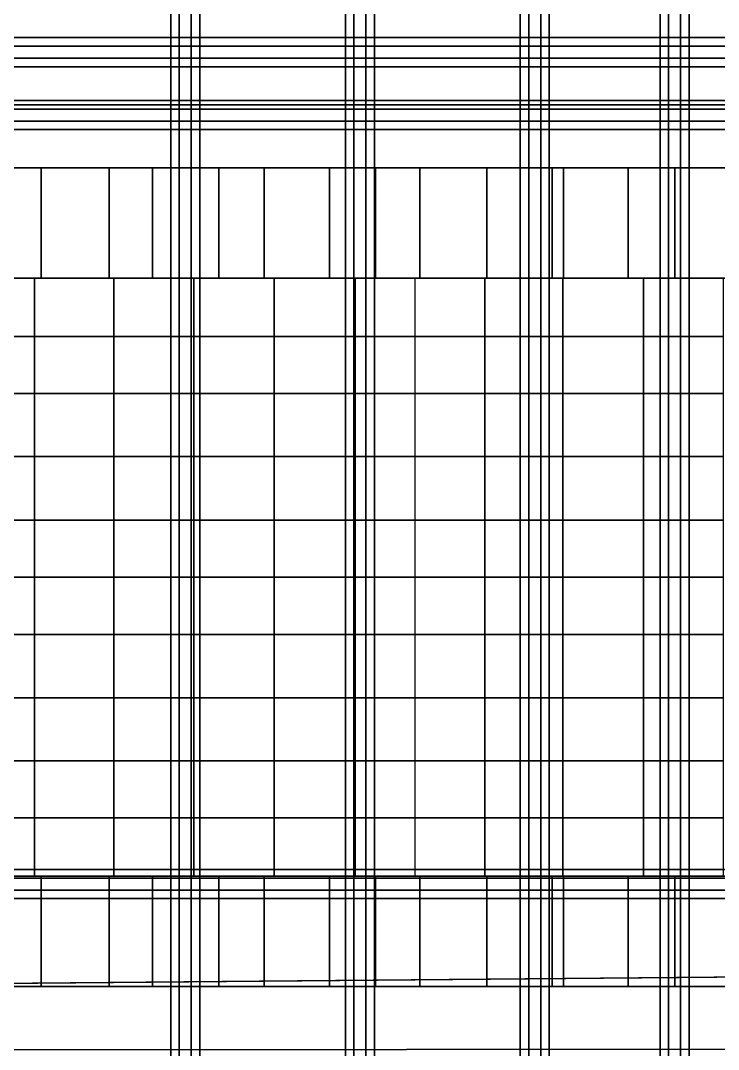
# Model space of a CAD drawing. Extents: x 0 to 345, y -500 to 0.
# Drawn here: x 110.6 to 221.5, y -332.8 to -169.4 of the extents above; entities that cross this region are included whole.
import ezdxf

# ---------------------------------------------------------------- set-up
doc = ezdxf.new("R2010")
doc.units = 0
doc.layers.add('ACESSORIO', color=254, linetype='CONTINUOUS')
doc.layers.add('BRANCO', color=7, linetype='CONTINUOUS')

msp = doc.modelspace()

# ---------------------------------------------------------------- linework, layer by layer
at = {"layer": 'BRANCO'}
for points, invisible_edges in [([(73.38, -182.7611, 505), (23.21, -185.6711, 505), (171.9214, -233.7611, 505), (171.9214, -218.7611, 505)], 14), ([(124.32, -182.7611, 505), (73.38, -182.7611, 505), (171.9214, -218.7611, 505), (171.9214, -202.7611, 505)], 14), ([(171.9214, -182.7611, 505), (124.32, -182.7611, 505), (171.9214, -202.7611, 505), (171.9214, -182.7611, 505)], 6), ([(271.62, -182.7611, 505), (321.79, -185.6711, 505), (171.9214, -233.7611, 505), (171.9214, -218.7611, 505)], 14), ([(220.68, -182.7611, 505), (271.62, -182.7611, 505), (171.9214, -218.7611, 505), (171.9214, -202.7611, 505)], 14), ([(171.9214, -182.7611, 505), (220.68, -182.7611, 505), (171.9214, -202.7611, 505), (171.9214, -182.7611, 505)], 6), ([(23.21, -185.6711, 505), (12.35, -224.8711, 505), (171.9214, -243.7611, 505), (171.9214, -233.7611, 505)], 14), ([(321.79, -185.6711, 505), (332.65, -224.8711, 505), (171.9214, -243.7611, 505), (171.9214, -233.7611, 505)], 14), ([(12.35, -224.8711, 505), (0, -257.7611, 505), (171.9214, -257.7611, 505), (171.9214, -243.7611, 505)], 14), ([(332.65, -224.8711, 505), (345, -257.7611, 505), (171.9214, -257.7611, 505), (171.9214, -243.7611, 505)], 14), ([(0, -257.7611, 505), (12.35, -290.6511, 505), (171.9214, -271.7611, 505), (171.9214, -257.7611, 505)], 14), ([(345, -257.7611, 505), (332.65, -290.6511, 505), (171.9214, -271.7611, 505), (171.9214, -257.7611, 505)], 14), ([(12.35, -290.6511, 505), (23.21, -329.8511, 505), (171.9214, -281.7611, 505), (171.9214, -261.7611, 505)], 14), ([(332.65, -290.6511, 505), (321.79, -329.8511, 505), (171.9214, -281.7611, 505), (171.9214, -261.7611, 505)], 14), ([(23.21, -329.8511, 505), (73.38, -332.7611, 505), (171.9214, -292.7611, 505), (171.9214, -272.7611, 505)], 14), ([(321.79, -329.8511, 505), (271.62, -332.7611, 505), (171.9214, -292.7611, 505), (171.9214, -272.7611, 505)], 14), ([(73.38, -332.7611, 505), (124.32, -332.7611, 505), (171.9214, -312.7611, 505), (171.9214, -292.7611, 505)], 14), ([(271.62, -332.7611, 505), (220.68, -332.7611, 505), (171.9214, -312.7611, 505), (171.9214, -292.7611, 505)], 14), ([(124.32, -332.7611, 505), (171.9214, -332.7611, 505), (171.9214, -332.7611, 505), (171.9214, -312.7611, 505)], 12), ([(220.68, -332.7611, 505), (171.9214, -332.7611, 505), (171.9214, -332.7611, 505), (171.9214, -312.7611, 505)], 12)]:
    msp.add_3dface(points, dxfattribs=dict(at, invisible_edges=invisible_edges))
for points in [[(314.74, -182.7611, 495), (30.27, -182.7611, 495), (30.27, -182.7611, 505), (314.74, -182.7611, 505)], [(304.74, -192.7611, 125), (304.74, -192.7611, 495), (46.6, -192.7611, 495), (46.6, -192.7611, 125)], [(114.61, -192.7611, 562.1199), (84.84, -192.7611, 552.3799), (95.62, -192.7611, 495), (122.62, -192.7611, 495)], [(96.21, -210.2611, 495), (113.9, -210.2611, 495), (113.9, -192.7611, 495), (96.21, -192.7611, 495)], [(124.68, -210.2611, 564.5), (107.52, -210.2611, 560.1699), (107.52, -192.7611, 560.1699), (124.68, -192.7611, 564.5)], [(113.9, -210.2611, 495), (131.6, -210.2611, 495), (131.6, -192.7611, 495), (113.9, -192.7611, 495)], [(145.36, -192.7611, 568.02), (114.61, -192.7611, 562.1199), (122.62, -192.7611, 495), (149.62, -192.7611, 495)], [(142.1, -210.2611, 567.58), (124.68, -210.2611, 564.5), (124.68, -192.7611, 564.5), (142.1, -192.7611, 567.58)], [(131.6, -210.2611, 495), (149.3, -210.2611, 495), (149.3, -192.7611, 495), (131.6, -192.7611, 495)], [(159.7, -210.2611, 569.42), (142.1, -210.2611, 567.58), (142.1, -192.7611, 567.58), (159.7, -192.7611, 569.42)], [(173.2714, -192.7611, 570), (145.36, -192.7611, 568.02), (149.62, -192.7611, 495), (173.2714, -192.7611, 495)], [(149.3, -210.2611, 495), (167, -210.2611, 495), (167, -192.7611, 495), (149.3, -192.7611, 495)], [(174.0414, -210.2611, 570), (159.7, -210.2611, 569.42), (159.7, -192.7611, 569.42), (174.0414, -192.7611, 570)], [(167, -210.2611, 495), (184.69, -210.2611, 495), (184.69, -192.7611, 495), (167, -192.7611, 495)], [(202.34, -192.7611, 568.02), (173.2714, -192.7611, 570), (173.2714, -192.7611, 495), (198.09, -192.7611, 495)], [(195.07, -210.2611, 569.3099), (174.0414, -210.2611, 570), (174.0414, -192.7611, 570), (195.07, -192.7611, 569.3099)], [(184.69, -210.2611, 495), (196.86, -210.2611, 495), (196.86, -192.7611, 495), (184.69, -192.7611, 495)], [(207.12, -210.2611, 567.37), (195.07, -210.2611, 569.3099), (195.07, -192.7611, 569.3099), (207.12, -192.7611, 567.37)], [(196.86, -210.2611, 495), (214.56, -210.2611, 495), (214.56, -192.7611, 495), (196.86, -192.7611, 495)], [(233.09, -192.7611, 562.1199), (202.34, -192.7611, 568.02), (198.09, -192.7611, 495), (225.09, -192.7611, 495)], [(224.52, -210.2611, 564.1699), (207.12, -210.2611, 567.37), (207.12, -192.7611, 567.37), (224.52, -192.7611, 564.1699)], [(214.56, -210.2611, 495), (232.26, -210.2611, 495), (232.26, -192.7611, 495), (214.56, -192.7611, 495)], [(100.34, -210.2611, 557.0599), (112.85, -210.2611, 560.28), (112.85, -219.5611, 558.94), (100.34, -219.5611, 555.71)], [(112.85, -210.2611, 560.28), (125.46, -210.2611, 563.08), (125.46, -219.5611, 561.74), (112.85, -219.5611, 558.94)], [(125.46, -210.2611, 563.08), (138.15, -210.2611, 565.46), (138.15, -219.5611, 564.1199), (125.46, -219.5611, 561.74)], [(138.15, -210.2611, 565.46), (150.92, -210.2611, 567.4), (150.92, -219.5611, 566.0599), (138.15, -219.5611, 564.1199)], [(150.92, -210.2611, 567.4), (163.75, -210.2611, 568.92), (163.75, -219.5611, 567.58), (150.92, -219.5611, 566.0599)], [(163.75, -210.2611, 568.92), (173.2714, -210.2611, 570), (173.2714, -219.5611, 568.6599), (163.75, -219.5611, 567.58)], [(184.3836, -210.2611, 568.92), (173.2714, -210.2611, 570), (173.2714, -219.5611, 568.6599), (184.3836, -219.5611, 567.58)], [(196.78, -210.2611, 567.4), (184.3836, -210.2611, 568.92), (184.3836, -219.5611, 567.58), (196.78, -219.5611, 566.0599)], [(209.55, -210.2611, 565.46), (196.78, -210.2611, 567.4), (196.78, -219.5611, 566.0599), (209.55, -219.5611, 564.1199)], [(222.25, -210.2611, 563.08), (209.55, -210.2611, 565.46), (209.55, -219.5611, 564.1199), (222.25, -219.5611, 561.74)], [(100.34, -219.5611, 555.71), (112.85, -219.5611, 558.94), (112.85, -228.6011, 554.29), (100.34, -228.6011, 551.07)], [(112.85, -219.5611, 558.94), (125.46, -219.5611, 561.74), (125.46, -228.6011, 557.09), (112.85, -228.6011, 554.29)], [(125.46, -219.5611, 561.74), (138.15, -219.5611, 564.1199), (138.15, -228.6011, 559.47), (125.46, -228.6011, 557.09)], [(138.15, -219.5611, 564.1199), (150.92, -219.5611, 566.0599), (150.92, -228.6011, 561.42), (138.15, -228.6011, 559.47)], [(150.92, -219.5611, 566.0599), (163.75, -219.5611, 567.58), (163.75, -228.6011, 562.9302), (150.92, -228.6011, 561.42)], [(163.75, -219.5611, 567.58), (173.2714, -219.5611, 568.6599), (173.2714, -228.6011, 564.0099), (163.75, -228.6011, 562.9302)], [(184.3836, -219.5611, 567.58), (173.2714, -219.5611, 568.6599), (173.2714, -228.6011, 564.0099), (184.3836, -228.6011, 562.9302)], [(196.78, -219.5611, 566.0599), (184.3836, -219.5611, 567.58), (184.3836, -228.6011, 562.9302), (196.78, -228.6011, 561.42)], [(209.55, -219.5611, 564.1199), (196.78, -219.5611, 566.0599), (196.78, -228.6011, 561.42), (209.55, -228.6011, 559.47)], [(222.25, -219.5611, 561.74), (209.55, -219.5611, 564.1199), (209.55, -228.6011, 559.47), (222.25, -228.6011, 557.09)], [(100.34, -228.6011, 551.07), (112.85, -228.6011, 554.29), (112.85, -238.6211, 552.92), (100.34, -238.6211, 549.7)], [(112.85, -228.6011, 554.29), (125.46, -228.6011, 557.09), (125.46, -238.6211, 555.72), (112.85, -238.6211, 552.92)], [(125.46, -228.6011, 557.09), (138.15, -228.6011, 559.47), (138.15, -238.6211, 558.1), (125.46, -238.6211, 555.72)], [(138.15, -228.6011, 559.47), (150.92, -228.6011, 561.42), (150.92, -238.6211, 560.04), (138.15, -238.6211, 558.1)], [(150.92, -228.6011, 561.42), (163.75, -228.6011, 562.9302), (163.75, -238.6211, 561.5599), (150.92, -238.6211, 560.04)], [(163.75, -228.6011, 562.9302), (173.2714, -228.6011, 564.0099), (173.2714, -238.6211, 562.64), (163.75, -238.6211, 561.5599)], [(184.3836, -228.6011, 562.9302), (173.2714, -228.6011, 564.0099), (173.2714, -238.6211, 562.64), (184.3836, -238.6211, 561.5599)], [(196.78, -228.6011, 561.42), (184.3836, -228.6011, 562.9302), (184.3836, -238.6211, 561.5599), (196.78, -238.6211, 560.04)], [(209.55, -228.6011, 559.47), (196.78, -228.6011, 561.42), (196.78, -238.6211, 560.04), (209.55, -238.6211, 558.1)], [(222.25, -228.6011, 557.09), (209.55, -228.6011, 559.47), (209.55, -238.6211, 558.1), (222.25, -238.6211, 555.72)], [(100.34, -238.6211, 549.7), (112.85, -238.6211, 552.92), (112.85, -248.6811, 552.1), (100.34, -248.6811, 548.8699)], [(112.85, -238.6211, 552.92), (125.46, -238.6211, 555.72), (125.46, -248.6811, 554.9), (112.85, -248.6811, 552.1)], [(125.46, -238.6211, 555.72), (138.15, -238.6211, 558.1), (138.15, -248.6811, 557.28), (125.46, -248.6811, 554.9)], [(138.15, -238.6211, 558.1), (150.92, -238.6211, 560.04), (150.92, -248.6811, 559.22), (138.15, -248.6811, 557.28)], [(150.92, -238.6211, 560.04), (163.75, -238.6211, 561.5599), (163.75, -248.6811, 560.74), (150.92, -248.6811, 559.22)], [(163.75, -238.6211, 561.5599), (173.2714, -238.6211, 562.64), (173.2714, -248.6811, 561.82), (163.75, -248.6811, 560.74)], [(184.3836, -238.6211, 561.5599), (173.2714, -238.6211, 562.64), (173.2714, -248.6811, 561.82), (184.3836, -248.6811, 560.74)], [(196.78, -238.6211, 560.04), (184.3836, -238.6211, 561.5599), (184.3836, -248.6811, 560.74), (196.78, -248.6811, 559.22)], [(209.55, -238.6211, 558.1), (196.78, -238.6211, 560.04), (196.78, -248.6811, 559.22), (209.55, -248.6811, 557.28)], [(222.25, -238.6211, 555.72), (209.55, -238.6211, 558.1), (209.55, -248.6811, 557.28), (222.25, -248.6811, 554.9)], [(100.34, -248.6811, 548.8699), (112.85, -248.6811, 552.1), (112.85, -257.7611, 551.82), (100.34, -257.7611, 548.6)], [(112.85, -248.6811, 552.1), (125.46, -248.6811, 554.9), (125.46, -257.7611, 554.6299), (112.85, -257.7611, 551.82)], [(125.46, -248.6811, 554.9), (138.15, -248.6811, 557.28), (138.15, -257.7611, 557), (125.46, -257.7611, 554.6299)], [(138.15, -248.6811, 557.28), (150.92, -248.6811, 559.22), (150.92, -257.7611, 558.95), (138.15, -257.7611, 557)], [(150.92, -248.6811, 559.22), (163.75, -248.6811, 560.74), (163.75, -257.7611, 560.46), (150.92, -257.7611, 558.95)], [(163.75, -248.6811, 560.74), (173.2714, -248.6811, 561.82), (173.2714, -257.7611, 561.54), (163.75, -257.7611, 560.46)], [(184.3836, -248.6811, 560.74), (173.2714, -248.6811, 561.82), (173.2714, -257.7611, 561.54), (184.3836, -257.7611, 560.46)], [(196.78, -248.6811, 559.22), (184.3836, -248.6811, 560.74), (184.3836, -257.7611, 560.46), (196.78, -257.7611, 558.95)], [(209.55, -248.6811, 557.28), (196.78, -248.6811, 559.22), (196.78, -257.7611, 558.95), (209.55, -257.7611, 557)], [(222.25, -248.6811, 554.9), (209.55, -248.6811, 557.28), (209.55, -257.7611, 557), (222.25, -257.7611, 554.6299)], [(100.34, -257.7611, 548.6), (112.85, -257.7611, 551.82), (112.85, -266.8411, 552.1), (100.34, -266.8411, 548.8699)], [(112.85, -257.7611, 551.82), (125.46, -257.7611, 554.6299), (125.46, -266.8411, 554.9), (112.85, -266.8411, 552.1)], [(125.46, -257.7611, 554.6299), (138.15, -257.7611, 557), (138.15, -266.8411, 557.28), (125.46, -266.8411, 554.9)], [(138.15, -257.7611, 557), (150.92, -257.7611, 558.95), (150.92, -266.8411, 559.22), (138.15, -266.8411, 557.28)], [(150.92, -257.7611, 558.95), (163.75, -257.7611, 560.46), (163.75, -266.8411, 560.74), (150.92, -266.8411, 559.22)], [(163.75, -257.7611, 560.46), (173.2714, -257.7611, 561.54), (173.2714, -266.8411, 561.82), (163.75, -266.8411, 560.74)], [(184.3836, -257.7611, 560.46), (173.2714, -257.7611, 561.54), (173.2714, -266.8411, 561.82), (184.3836, -266.8411, 560.74)], [(196.78, -257.7611, 558.95), (184.3836, -257.7611, 560.46), (184.3836, -266.8411, 560.74), (196.78, -266.8411, 559.22)], [(209.55, -257.7611, 557), (196.78, -257.7611, 558.95), (196.78, -266.8411, 559.22), (209.55, -266.8411, 557.28)], [(222.25, -257.7611, 554.6299), (209.55, -257.7611, 557), (209.55, -266.8411, 557.28), (222.25, -266.8411, 554.9)], [(100.34, -266.8411, 548.8699), (112.85, -266.8411, 552.1), (112.85, -276.9011, 552.92), (100.34, -276.9011, 549.7)], [(112.85, -266.8411, 552.1), (125.46, -266.8411, 554.9), (125.46, -276.9011, 555.72), (112.85, -276.9011, 552.92)], [(125.46, -266.8411, 554.9), (138.15, -266.8411, 557.28), (138.15, -276.9011, 558.1), (125.46, -276.9011, 555.72)], [(138.15, -266.8411, 557.28), (150.92, -266.8411, 559.22), (150.92, -276.9011, 560.04), (138.15, -276.9011, 558.1)], [(150.92, -266.8411, 559.22), (163.75, -266.8411, 560.74), (163.75, -276.9011, 561.5599), (150.92, -276.9011, 560.04)], [(163.75, -266.8411, 560.74), (173.2714, -266.8411, 561.82), (173.2714, -276.9011, 562.64), (163.75, -276.9011, 561.5599)], [(184.3836, -266.8411, 560.74), (173.2714, -266.8411, 561.82), (173.2714, -276.9011, 562.64), (184.3836, -276.9011, 561.5599)], [(196.78, -266.8411, 559.22), (184.3836, -266.8411, 560.74), (184.3836, -276.9011, 561.5599), (196.78, -276.9011, 560.04)], [(209.55, -266.8411, 557.28), (196.78, -266.8411, 559.22), (196.78, -276.9011, 560.04), (209.55, -276.9011, 558.1)], [(222.25, -266.8411, 554.9), (209.55, -266.8411, 557.28), (209.55, -276.9011, 558.1), (222.25, -276.9011, 555.72)], [(100.34, -276.9011, 549.7), (112.85, -276.9011, 552.92), (112.85, -286.9211, 554.29), (100.34, -286.9211, 551.07)], [(112.85, -276.9011, 552.92), (125.46, -276.9011, 555.72), (125.46, -286.9211, 557.09), (112.85, -286.9211, 554.29)], [(125.46, -276.9011, 555.72), (138.15, -276.9011, 558.1), (138.15, -286.9211, 559.47), (125.46, -286.9211, 557.09)], [(138.15, -276.9011, 558.1), (150.92, -276.9011, 560.04), (150.92, -286.9211, 561.42), (138.15, -286.9211, 559.47)], [(150.92, -276.9011, 560.04), (163.75, -276.9011, 561.5599), (163.75, -286.9211, 562.9302), (150.92, -286.9211, 561.42)], [(163.75, -276.9011, 561.5599), (173.2714, -276.9011, 562.64), (173.2714, -286.9211, 564.0099), (163.75, -286.9211, 562.9302)], [(184.3836, -276.9011, 561.5599), (173.2714, -276.9011, 562.64), (173.2714, -286.9211, 564.0099), (184.3836, -286.9211, 562.9302)], [(196.78, -276.9011, 560.04), (184.3836, -276.9011, 561.5599), (184.3836, -286.9211, 562.9302), (196.78, -286.9211, 561.42)], [(209.55, -276.9011, 558.1), (196.78, -276.9011, 560.04), (196.78, -286.9211, 561.42), (209.55, -286.9211, 559.47)], [(222.25, -276.9011, 555.72), (209.55, -276.9011, 558.1), (209.55, -286.9211, 559.47), (222.25, -286.9211, 557.09)], [(100.34, -286.9211, 551.07), (112.85, -286.9211, 554.29), (112.85, -295.9611, 558.94), (100.34, -295.9611, 555.71)], [(112.85, -286.9211, 554.29), (125.46, -286.9211, 557.09), (125.46, -295.9611, 561.74), (112.85, -295.9611, 558.94)], [(125.46, -286.9211, 557.09), (138.15, -286.9211, 559.47), (138.15, -295.9611, 564.1199), (125.46, -295.9611, 561.74)], [(138.15, -286.9211, 559.47), (150.92, -286.9211, 561.42), (150.92, -295.9611, 566.0599), (138.15, -295.9611, 564.1199)], [(150.92, -286.9211, 561.42), (163.75, -286.9211, 562.9302), (163.75, -295.9611, 567.58), (150.92, -295.9611, 566.0599)], [(163.75, -286.9211, 562.9302), (173.2714, -286.9211, 564.0099), (173.2714, -295.9611, 568.6599), (163.75, -295.9611, 567.58)], [(184.3836, -286.9211, 562.9302), (173.2714, -286.9211, 564.0099), (173.2714, -295.9611, 568.6599), (184.3836, -295.9611, 567.58)], [(196.78, -286.9211, 561.42), (184.3836, -286.9211, 562.9302), (184.3836, -295.9611, 567.58), (196.78, -295.9611, 566.0599)], [(209.55, -286.9211, 559.47), (196.78, -286.9211, 561.42), (196.78, -295.9611, 566.0599), (209.55, -295.9611, 564.1199)], [(222.25, -286.9211, 557.09), (209.55, -286.9211, 559.47), (209.55, -295.9611, 564.1199), (222.25, -295.9611, 561.74)], [(100.34, -295.9611, 555.71), (112.85, -295.9611, 558.94), (112.85, -305.2611, 560.28), (100.34, -305.2611, 557.0599)], [(112.85, -295.9611, 558.94), (125.46, -295.9611, 561.74), (125.46, -305.2611, 563.08), (112.85, -305.2611, 560.28)], [(125.46, -295.9611, 561.74), (138.15, -295.9611, 564.1199), (138.15, -305.2611, 565.46), (125.46, -305.2611, 563.08)], [(138.15, -295.9611, 564.1199), (150.92, -295.9611, 566.0599), (150.92, -305.2611, 567.4), (138.15, -305.2611, 565.46)], [(150.92, -295.9611, 566.0599), (163.75, -295.9611, 567.58), (163.75, -305.2611, 568.92), (150.92, -305.2611, 567.4)], [(163.75, -295.9611, 567.58), (173.2714, -295.9611, 568.6599), (173.2714, -305.2611, 570), (163.75, -305.2611, 568.92)], [(184.3836, -295.9611, 567.58), (173.2714, -295.9611, 568.6599), (173.2714, -305.2611, 570), (184.3836, -305.2611, 568.92)], [(196.78, -295.9611, 566.0599), (184.3836, -295.9611, 567.58), (184.3836, -305.2611, 568.92), (196.78, -305.2611, 567.4)], [(209.55, -295.9611, 564.1199), (196.78, -295.9611, 566.0599), (196.78, -305.2611, 567.4), (209.55, -305.2611, 565.46)], [(222.25, -295.9611, 561.74), (209.55, -295.9611, 564.1199), (209.55, -305.2611, 565.46), (222.25, -305.2611, 563.08)], [(96.21, -305.2611, 495), (113.9, -305.2611, 495), (113.9, -322.7611, 495), (96.21, -322.7611, 495)], [(124.68, -305.2611, 564.5), (107.52, -305.2611, 560.1699), (107.52, -322.7611, 560.1699), (124.68, -322.7611, 564.5)], [(113.9, -305.2611, 495), (131.6, -305.2611, 495), (131.6, -322.7611, 495), (113.9, -322.7611, 495)], [(142.1, -305.2611, 567.58), (124.68, -305.2611, 564.5), (124.68, -322.7611, 564.5), (142.1, -322.7611, 567.58)], [(131.6, -305.2611, 495), (149.3, -305.2611, 495), (149.3, -322.7611, 495), (131.6, -322.7611, 495)], [(159.7, -305.2611, 569.42), (142.1, -305.2611, 567.58), (142.1, -322.7611, 567.58), (159.7, -322.7611, 569.42)], [(149.3, -305.2611, 495), (167, -305.2611, 495), (167, -322.7611, 495), (149.3, -322.7611, 495)], [(174.0414, -305.2611, 570), (159.7, -305.2611, 569.42), (159.7, -322.7611, 569.42), (174.0414, -322.7611, 570)], [(167, -305.2611, 495), (184.69, -305.2611, 495), (184.69, -322.7611, 495), (167, -322.7611, 495)], [(195.07, -305.2611, 569.3099), (174.0414, -305.2611, 570), (174.0414, -322.7611, 570), (195.07, -322.7611, 569.3099)], [(184.69, -305.2611, 495), (196.86, -305.2611, 495), (196.86, -322.7611, 495), (184.69, -322.7611, 495)], [(207.12, -305.2611, 567.37), (195.07, -305.2611, 569.3099), (195.07, -322.7611, 569.3099), (207.12, -322.7611, 567.37)], [(196.86, -305.2611, 495), (214.56, -305.2611, 495), (214.56, -322.7611, 495), (196.86, -322.7611, 495)], [(224.52, -305.2611, 564.1699), (207.12, -305.2611, 567.37), (207.12, -322.7611, 567.37), (224.52, -322.7611, 564.1699)], [(214.56, -305.2611, 495), (232.26, -305.2611, 495), (232.26, -322.7611, 495), (214.56, -322.7611, 495)], [(311.06, -320.5011, 125), (52.27, -322.7611, 125), (53.45, -322.7611, 495), (311.06, -320.5011, 495)], [(114.61, -322.7611, 562.1199), (84.84, -322.7611, 552.3799), (95.62, -322.7611, 495), (122.62, -322.7611, 495)], [(145.36, -322.7611, 568.02), (114.61, -322.7611, 562.1199), (122.62, -322.7611, 495), (149.62, -322.7611, 495)], [(173.2714, -322.7611, 570), (145.36, -322.7611, 568.02), (149.62, -322.7611, 495), (173.2714, -322.7611, 495)], [(202.34, -322.7611, 568.02), (173.2714, -322.7611, 570), (173.2714, -322.7611, 495), (198.09, -322.7611, 495)], [(233.09, -322.7611, 562.1199), (202.34, -322.7611, 568.02), (198.09, -322.7611, 495), (225.09, -322.7611, 495)]]:
    msp.add_3dface(points, dxfattribs=at)

# ---------------------------------------------------------------- meshes
at = {"layer": 'ACESSORIO'}
mesh = msp.add_polymesh((2, 8), dxfattribs=dict(at, n_close=True))
for k, corner in enumerate([(134.4767, -486.2612, 35.97239), (134.4767, -486.2612, 37.88581), (135.8297, -486.2612, 39.2388), (137.7432, -486.2612, 39.2388), (139.0961, -486.2612, 37.88581), (139.0961, -486.2612, 35.97239), (137.7432, -486.2612, 34.6194), (135.8297, -486.2612, 34.6194), (134.4767, -3.499972, 35.97239), (134.4767, -3.499972, 37.88581), (135.8297, -3.499972, 39.2388), (137.7432, -3.499972, 39.2388), (139.0961, -3.499972, 37.88581), (139.0961, -3.499972, 35.97239), (137.7432, -3.499972, 34.6194), (135.8297, -3.499972, 34.6194)]):
    mesh.set_mesh_vertex(divmod(k, 8), corner)
mesh = msp.add_polymesh((2, 8), dxfattribs=dict(at, n_close=True))
for k, corner in enumerate([(162.2267, -486.2612, 35.97239), (162.2267, -486.2612, 37.88581), (163.5797, -486.2612, 39.2388), (165.4932, -486.2612, 39.2388), (166.8461, -486.2612, 37.88581), (166.8461, -486.2612, 35.97239), (165.4932, -486.2612, 34.6194), (163.5797, -486.2612, 34.6194), (162.2267, -3.499972, 35.97239), (162.2267, -3.499972, 37.88581), (163.5797, -3.499972, 39.2388), (165.4932, -3.499972, 39.2388), (166.8461, -3.499972, 37.88581), (166.8461, -3.499972, 35.97239), (165.4932, -3.499972, 34.6194), (163.5797, -3.499972, 34.6194)]):
    mesh.set_mesh_vertex(divmod(k, 8), corner)
mesh = msp.add_polymesh((2, 8), dxfattribs=dict(at, n_close=True))
for k, corner in enumerate([(189.9767, -486.2612, 35.97239), (189.9767, -486.2612, 37.88581), (191.3297, -486.2612, 39.2388), (193.2432, -486.2612, 39.2388), (194.5961, -486.2612, 37.88581), (194.5961, -486.2612, 35.97239), (193.2432, -486.2612, 34.6194), (191.3297, -486.2612, 34.6194), (189.9767, -3.499972, 35.97239), (189.9767, -3.499972, 37.88581), (191.3297, -3.499972, 39.2388), (193.2432, -3.499972, 39.2388), (194.5961, -3.499972, 37.88581), (194.5961, -3.499972, 35.97239), (193.2432, -3.499972, 34.6194), (191.3297, -3.499972, 34.6194)]):
    mesh.set_mesh_vertex(divmod(k, 8), corner)
mesh = msp.add_polymesh((2, 8), dxfattribs=dict(at, n_close=True))
for k, corner in enumerate([(212.1967, -486.2612, 35.97239), (212.1967, -486.2612, 37.88581), (213.5497, -486.2612, 39.2388), (215.4632, -486.2612, 39.2388), (216.8161, -486.2612, 37.88581), (216.8161, -486.2612, 35.97239), (215.4632, -486.2612, 34.6194), (213.5497, -486.2612, 34.6194), (212.1967, -3.499972, 35.97239), (212.1967, -3.499972, 37.88581), (213.5497, -3.499972, 39.2388), (215.4632, -3.499972, 39.2388), (216.8161, -3.499972, 37.88581), (216.8161, -3.499972, 35.97239), (215.4632, -3.499972, 34.6194), (213.5497, -3.499972, 34.6194)]):
    mesh.set_mesh_vertex(divmod(k, 8), corner)
mesh = msp.add_polymesh((2, 9), dxfattribs=at)
for k, corner in enumerate([(27.61391, -176.6877, 123.647), (27.61391, -176.6877, 121.7336), (27.61391, -175.3347, 120.3806), (27.61391, -173.4213, 120.3806), (27.61391, -172.0683, 121.7336), (27.61391, -172.0683, 123.647), (27.61391, -173.4213, 125), (27.61391, -175.3347, 125), (27.61391, -176.6877, 123.647), (318.9289, -176.6877, 123.647), (318.9289, -176.6877, 121.7336), (318.9289, -175.3347, 120.3806), (318.9289, -173.4213, 120.3806), (318.9289, -172.0683, 121.7336), (318.9289, -172.0683, 123.647), (318.9289, -173.4213, 125), (318.9289, -175.3347, 125), (318.9289, -176.6877, 123.647)]):
    mesh.set_mesh_vertex(divmod(k, 9), corner)
mesh = msp.add_polymesh((2, 9), dxfattribs=at)
for k, corner in enumerate([(27.61391, -176.6877, 296.647), (27.61391, -176.6877, 294.7336), (27.61391, -175.3347, 293.3806), (27.61391, -173.4213, 293.3806), (27.61391, -172.0683, 294.7336), (27.61391, -172.0683, 296.647), (27.61391, -173.4213, 298), (27.61391, -175.3347, 298), (27.61391, -176.6877, 296.647), (318.9289, -176.6877, 296.647), (318.9289, -176.6877, 294.7336), (318.9289, -175.3347, 293.3806), (318.9289, -173.4213, 293.3806), (318.9289, -172.0683, 294.7336), (318.9289, -172.0683, 296.647), (318.9289, -173.4213, 298), (318.9289, -175.3347, 298), (318.9289, -176.6877, 296.647)]):
    mesh.set_mesh_vertex(divmod(k, 9), corner)
mesh = msp.add_polymesh((2, 9), dxfattribs=at)
for k, corner in enumerate([(27.61391, -176.6877, 461.647), (27.61391, -176.6877, 459.7336), (27.61391, -175.3347, 458.3806), (27.61391, -173.4213, 458.3806), (27.61391, -172.0683, 459.7336), (27.61391, -172.0683, 461.647), (27.61391, -173.4213, 463), (27.61391, -175.3347, 463), (27.61391, -176.6877, 461.647), (318.9289, -176.6877, 461.647), (318.9289, -176.6877, 459.7336), (318.9289, -175.3347, 458.3806), (318.9289, -173.4213, 458.3806), (318.9289, -172.0683, 459.7336), (318.9289, -172.0683, 461.647), (318.9289, -173.4213, 463), (318.9289, -175.3347, 463), (318.9289, -176.6877, 461.647)]):
    mesh.set_mesh_vertex(divmod(k, 9), corner)
mesh = msp.add_polymesh((2, 9), dxfattribs=at)
for k, corner in enumerate([(6.036412, -182.0683, 37.88581), (6.036412, -182.0683, 35.97239), (6.036412, -183.4213, 34.6194), (6.036412, -185.3347, 34.6194), (6.036412, -186.6877, 35.97239), (6.036412, -186.6877, 37.88581), (6.036412, -185.3347, 39.2388), (6.036412, -183.4213, 39.2388), (6.036412, -182.0683, 37.88581), (340.5064, -182.0683, 37.88581), (340.5064, -182.0683, 35.97239), (340.5064, -183.4213, 34.6194), (340.5064, -185.3347, 34.6194), (340.5064, -186.6877, 35.97239), (340.5064, -186.6877, 37.88581), (340.5064, -185.3347, 39.2388), (340.5064, -183.4213, 39.2388), (340.5064, -182.0683, 37.88581)]):
    mesh.set_mesh_vertex(divmod(k, 9), corner)
mesh = msp.add_polymesh((2, 9), dxfattribs=at)
for k, corner in enumerate([(6.036412, -308.8123, 37.88581), (6.036412, -308.8123, 35.97239), (6.036412, -307.4593, 34.6194), (6.036412, -305.5459, 34.6194), (6.036412, -304.1929, 35.97239), (6.036412, -304.1929, 37.88581), (6.036412, -305.5459, 39.2388), (6.036412, -307.4593, 39.2388), (6.036412, -308.8123, 37.88581), (340.5064, -308.8123, 37.88581), (340.5064, -308.8123, 35.97239), (340.5064, -307.4593, 34.6194), (340.5064, -305.5459, 34.6194), (340.5064, -304.1929, 35.97239), (340.5064, -304.1929, 37.88581), (340.5064, -305.5459, 39.2388), (340.5064, -307.4593, 39.2388), (340.5064, -308.8123, 37.88581)]):
    mesh.set_mesh_vertex(divmod(k, 9), corner)

doc.saveas('drawing.dxf')
